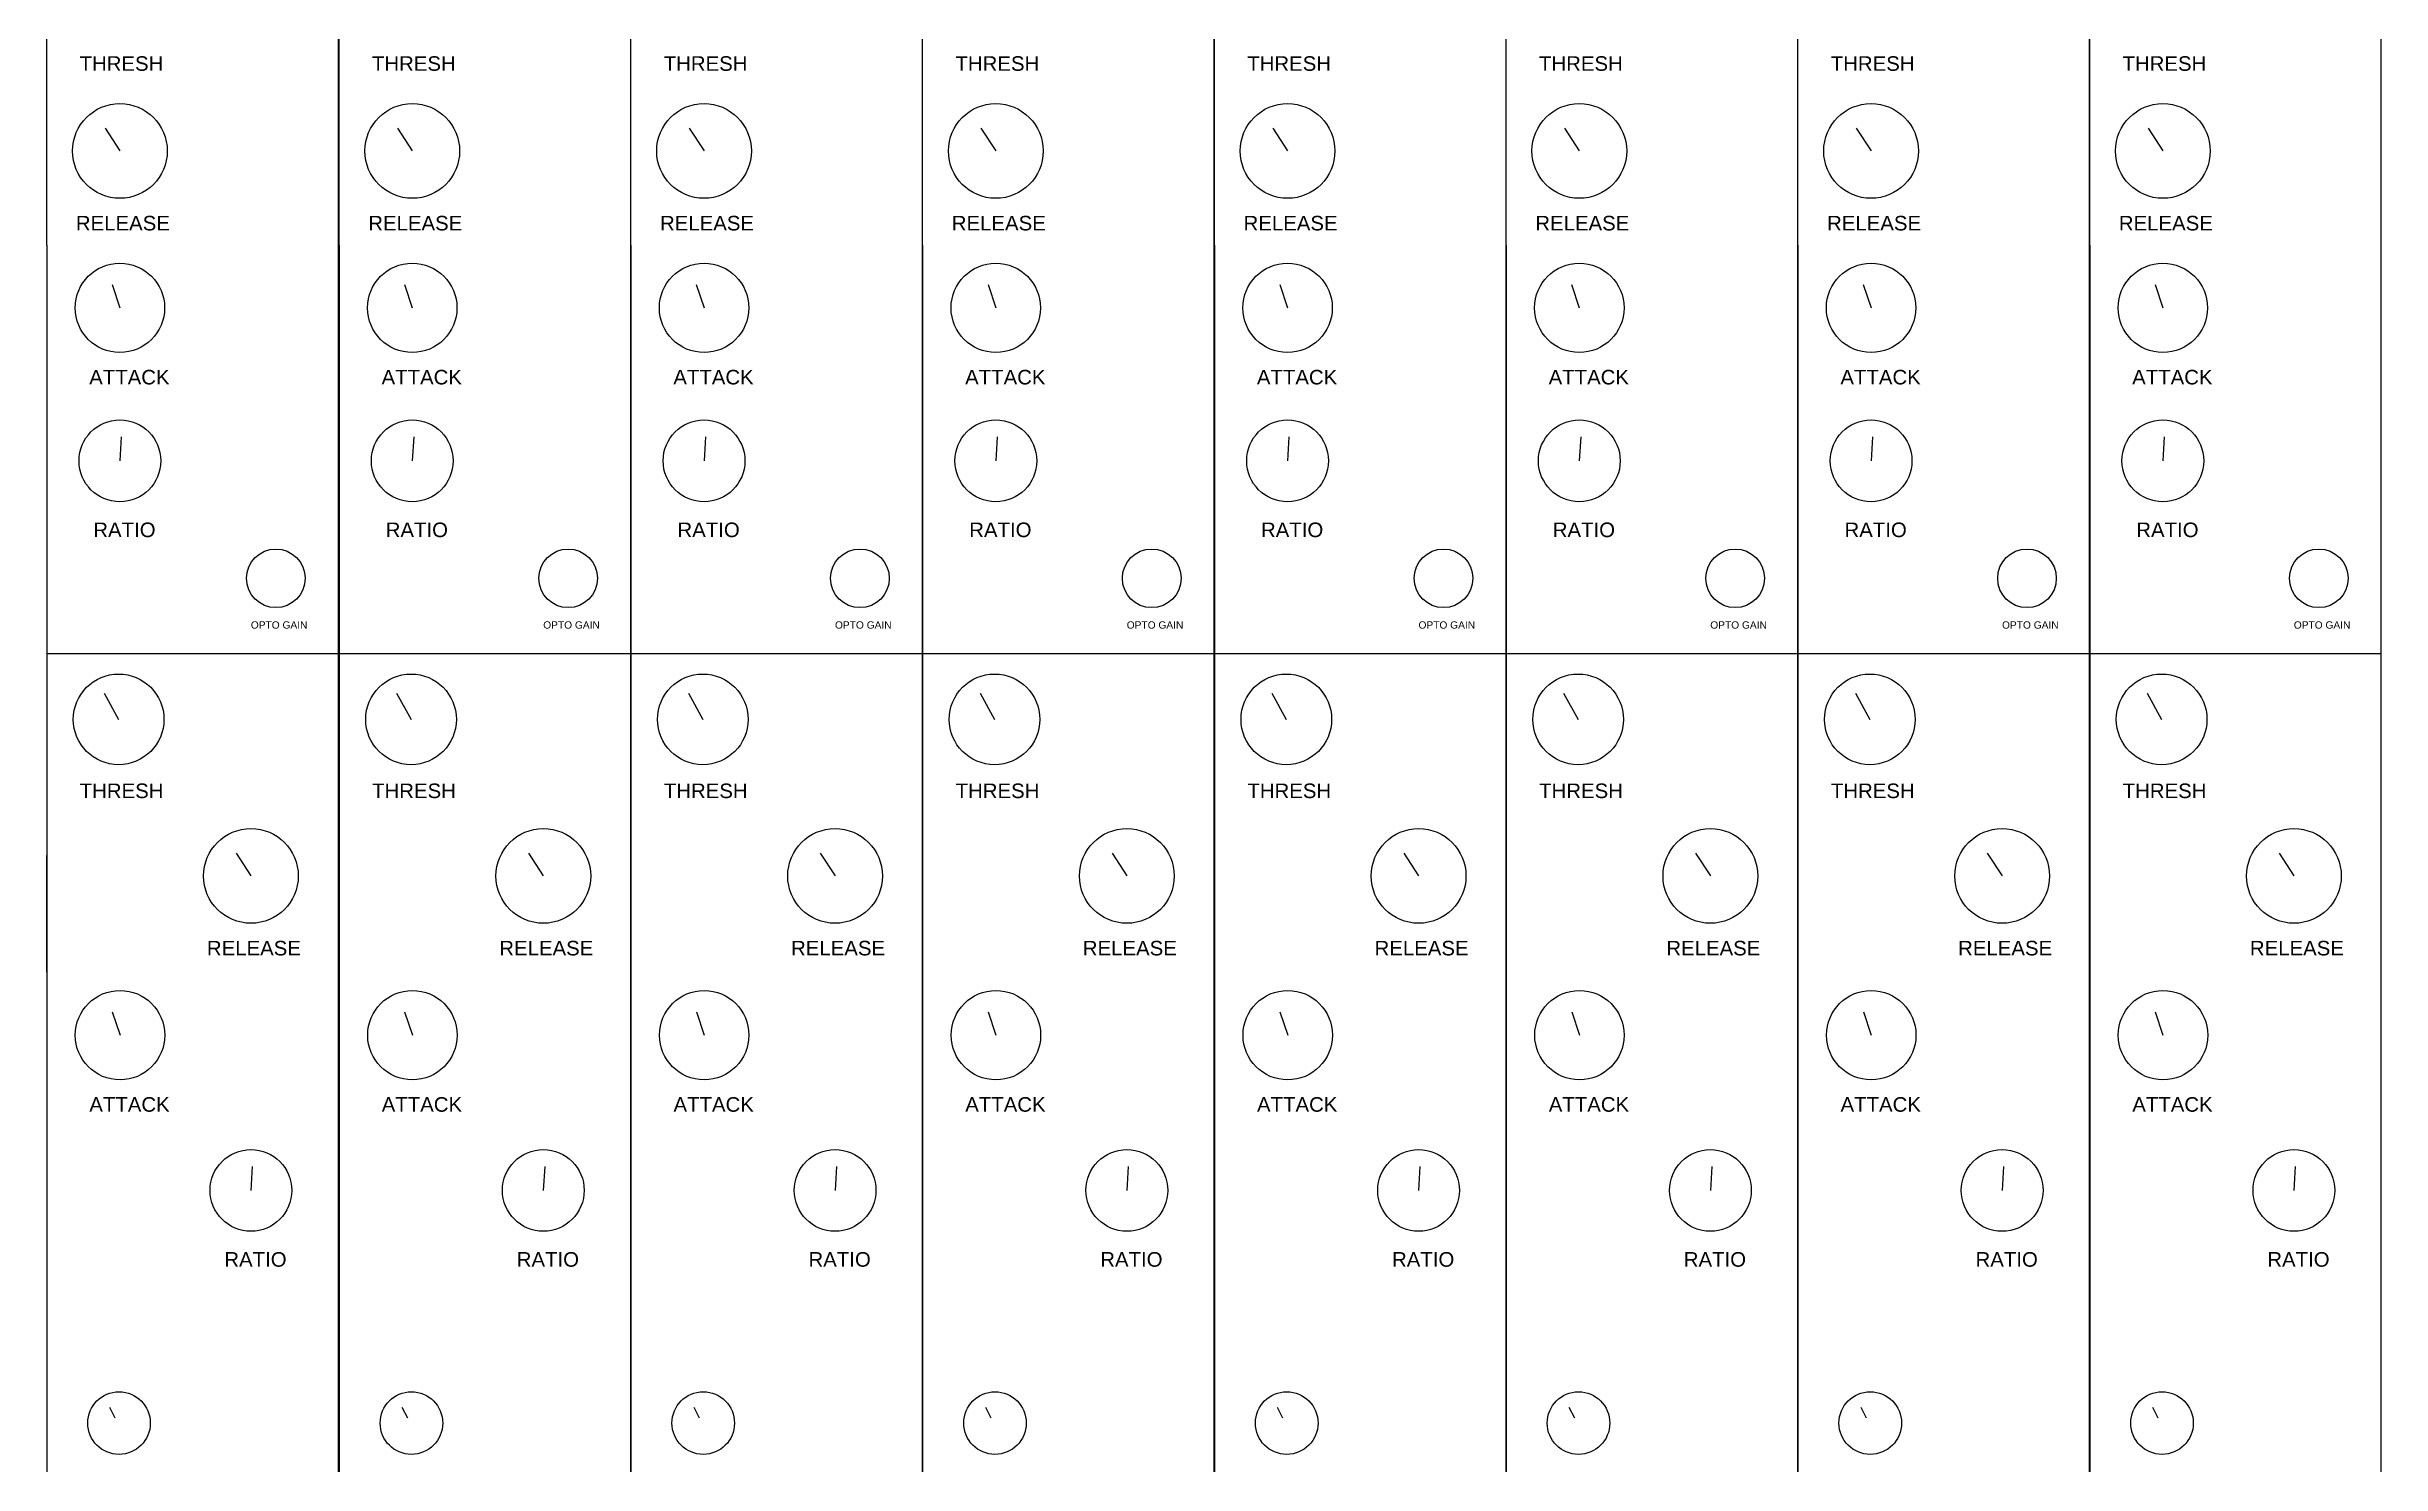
# Model space of a CAD drawing. Header units: inches. Extents: x -1200 to 6108, y -1200 to 2900.
# Drawn here: x -1200 to -400, y -239 to 247 of the extents above; entities that cross this region are included whole.
import ezdxf

# ---------------------------------------------------------------- set-up
doc = ezdxf.new("R2010")
doc.units = ezdxf.units.IN
doc.header["$MEASUREMENT"] = 0
doc.layers.get('0').update_dxf_attribs({"lineweight": 25, "true_color": 0xffffff})
doc.styles.add('textstyle194', font='')
doc.styles.add('textstyle195', font='')
doc.styles.add('textstyle196', font='')
doc.styles.add('textstyle197', font='')
doc.styles.add('textstyle198', font='')
doc.styles.add('textstyle199', font='')
doc.styles.add('textstyle2', font='')
doc.styles.add('textstyle200', font='')
doc.styles.add('textstyle201', font='')
doc.styles.add('textstyle210', font='')
doc.styles.add('textstyle211', font='')
doc.styles.add('textstyle212', font='')
doc.styles.add('textstyle213', font='')
doc.styles.add('textstyle214', font='')
doc.styles.add('textstyle215', font='')
doc.styles.add('textstyle216', font='')
doc.styles.add('textstyle217', font='')
doc.styles.add('textstyle228', font='')
doc.styles.add('textstyle229', font='')
doc.styles.add('textstyle230', font='')
doc.styles.add('textstyle231', font='')
doc.styles.add('textstyle232', font='')
doc.styles.add('textstyle233', font='')
doc.styles.add('textstyle234', font='')
doc.styles.add('textstyle235', font='')
doc.styles.add('textstyle244', font='')
doc.styles.add('textstyle245', font='')
doc.styles.add('textstyle246', font='')
doc.styles.add('textstyle247', font='')
doc.styles.add('textstyle248', font='')
doc.styles.add('textstyle249', font='')
doc.styles.add('textstyle250', font='')
doc.styles.add('textstyle251', font='')
doc.styles.add('textstyle260', font='')
doc.styles.add('textstyle261', font='')
doc.styles.add('textstyle262', font='')
doc.styles.add('textstyle263', font='')
doc.styles.add('textstyle264', font='')
doc.styles.add('textstyle265', font='')
doc.styles.add('textstyle266', font='')
doc.styles.add('textstyle267', font='')
doc.styles.add('textstyle276', font='')
doc.styles.add('textstyle277', font='')
doc.styles.add('textstyle278', font='')
doc.styles.add('textstyle279', font='')
doc.styles.add('textstyle280', font='')
doc.styles.add('textstyle281', font='')
doc.styles.add('textstyle282', font='')
doc.styles.add('textstyle283', font='')
doc.styles.add('textstyle292', font='')
doc.styles.add('textstyle293', font='')
doc.styles.add('textstyle294', font='')
doc.styles.add('textstyle295', font='')
doc.styles.add('textstyle296', font='')
doc.styles.add('textstyle297', font='')
doc.styles.add('textstyle298', font='')
doc.styles.add('textstyle299', font='')
doc.styles.add('textstyle3', font='')
doc.styles.add('textstyle306', font='')
doc.styles.add('textstyle307', font='')
doc.styles.add('textstyle308', font='')
doc.styles.add('textstyle309', font='')
doc.styles.add('textstyle310', font='')
doc.styles.add('textstyle311', font='')
doc.styles.add('textstyle312', font='')
doc.styles.add('textstyle313', font='')
doc.styles.add('textstyle4', font='')
doc.styles.add('textstyle5', font='')
doc.styles.add('textstyle6', font='')
doc.styles.add('textstyle7', font='')
doc.styles.add('textstyle8', font='')
doc.styles.add('textstyle9', font='')
doc.styles.get('textstyle194').set_extended_font_data('Liberation Sans')
doc.styles.get('textstyle195').set_extended_font_data('Liberation Sans')
doc.styles.get('textstyle196').set_extended_font_data('Liberation Sans')
doc.styles.get('textstyle197').set_extended_font_data('Liberation Sans')
doc.styles.get('textstyle198').set_extended_font_data('Liberation Sans')
doc.styles.get('textstyle199').set_extended_font_data('Liberation Sans')
doc.styles.get('textstyle2').set_extended_font_data('Liberation Sans')
doc.styles.get('textstyle200').set_extended_font_data('Liberation Sans')
doc.styles.get('textstyle201').set_extended_font_data('Liberation Sans')
doc.styles.get('textstyle210').set_extended_font_data('Liberation Sans')
doc.styles.get('textstyle211').set_extended_font_data('Liberation Sans')
doc.styles.get('textstyle212').set_extended_font_data('Liberation Sans')
doc.styles.get('textstyle213').set_extended_font_data('Liberation Sans')
doc.styles.get('textstyle214').set_extended_font_data('Liberation Sans')
doc.styles.get('textstyle215').set_extended_font_data('Liberation Sans')
doc.styles.get('textstyle216').set_extended_font_data('Liberation Sans')
doc.styles.get('textstyle217').set_extended_font_data('Liberation Sans')
doc.styles.get('textstyle228').set_extended_font_data('Liberation Sans')
doc.styles.get('textstyle229').set_extended_font_data('Liberation Sans')
doc.styles.get('textstyle230').set_extended_font_data('Liberation Sans')
doc.styles.get('textstyle231').set_extended_font_data('Liberation Sans')
doc.styles.get('textstyle232').set_extended_font_data('Liberation Sans')
doc.styles.get('textstyle233').set_extended_font_data('Liberation Sans')
doc.styles.get('textstyle234').set_extended_font_data('Liberation Sans')
doc.styles.get('textstyle235').set_extended_font_data('Liberation Sans')
doc.styles.get('textstyle244').set_extended_font_data('Liberation Sans')
doc.styles.get('textstyle245').set_extended_font_data('Liberation Sans')
doc.styles.get('textstyle246').set_extended_font_data('Liberation Sans')
doc.styles.get('textstyle247').set_extended_font_data('Liberation Sans')
doc.styles.get('textstyle248').set_extended_font_data('Liberation Sans')
doc.styles.get('textstyle249').set_extended_font_data('Liberation Sans')
doc.styles.get('textstyle250').set_extended_font_data('Liberation Sans')
doc.styles.get('textstyle251').set_extended_font_data('Liberation Sans')
doc.styles.get('textstyle260').set_extended_font_data('Liberation Sans')
doc.styles.get('textstyle261').set_extended_font_data('Liberation Sans')
doc.styles.get('textstyle262').set_extended_font_data('Liberation Sans')
doc.styles.get('textstyle263').set_extended_font_data('Liberation Sans')
doc.styles.get('textstyle264').set_extended_font_data('Liberation Sans')
doc.styles.get('textstyle265').set_extended_font_data('Liberation Sans')
doc.styles.get('textstyle266').set_extended_font_data('Liberation Sans')
doc.styles.get('textstyle267').set_extended_font_data('Liberation Sans')
doc.styles.get('textstyle276').set_extended_font_data('Liberation Sans')
doc.styles.get('textstyle277').set_extended_font_data('Liberation Sans')
doc.styles.get('textstyle278').set_extended_font_data('Liberation Sans')
doc.styles.get('textstyle279').set_extended_font_data('Liberation Sans')
doc.styles.get('textstyle280').set_extended_font_data('Liberation Sans')
doc.styles.get('textstyle281').set_extended_font_data('Liberation Sans')
doc.styles.get('textstyle282').set_extended_font_data('Liberation Sans')
doc.styles.get('textstyle283').set_extended_font_data('Liberation Sans')
doc.styles.get('textstyle292').set_extended_font_data('Liberation Sans')
doc.styles.get('textstyle293').set_extended_font_data('Liberation Sans')
doc.styles.get('textstyle294').set_extended_font_data('Liberation Sans')
doc.styles.get('textstyle295').set_extended_font_data('Liberation Sans')
doc.styles.get('textstyle296').set_extended_font_data('Liberation Sans')
doc.styles.get('textstyle297').set_extended_font_data('Liberation Sans')
doc.styles.get('textstyle298').set_extended_font_data('Liberation Sans')
doc.styles.get('textstyle299').set_extended_font_data('Liberation Sans')
doc.styles.get('textstyle3').set_extended_font_data('Liberation Sans')
doc.styles.get('textstyle306').set_extended_font_data('Liberation Sans')
doc.styles.get('textstyle307').set_extended_font_data('Liberation Sans')
doc.styles.get('textstyle308').set_extended_font_data('Liberation Sans')
doc.styles.get('textstyle309').set_extended_font_data('Liberation Sans')
doc.styles.get('textstyle310').set_extended_font_data('Liberation Sans')
doc.styles.get('textstyle311').set_extended_font_data('Liberation Sans')
doc.styles.get('textstyle312').set_extended_font_data('Liberation Sans')
doc.styles.get('textstyle313').set_extended_font_data('Liberation Sans')
doc.styles.get('textstyle4').set_extended_font_data('Liberation Sans')
doc.styles.get('textstyle5').set_extended_font_data('Liberation Sans')
doc.styles.get('textstyle6').set_extended_font_data('Liberation Sans')
doc.styles.get('textstyle7').set_extended_font_data('Liberation Sans')
doc.styles.get('textstyle8').set_extended_font_data('Liberation Sans')
doc.styles.get('textstyle9').set_extended_font_data('Liberation Sans')

# ---------------------------------------------------------------- blocks, each defined once
blk = doc.blocks.new('Channelstripmodel')
for p, q in [((100, -1400), (100, 1200)), ((200.22, -1400), (200.22, 1200)), ((300.22, -1400), (300.22, 1200)), ((400.22, -1400), (400.22, 1200)), ((500.22, -1400), (500.22, 1200)), ((600.22, -1400), (600.22, 1200)), ((700.22, -1400), (700.22, 1200)), ((800.22, -1400), (800.22, 1200)), ((0.04, -81.03), (0.04, -1.03)), ((100.26, -81.03), (100.26, -1.03)), ((200.26, -81.03), (200.26, -1.03)), ((300.26, -81.03), (300.26, -1.03)), ((400.26, -81.03), (400.26, -1.03)), ((500.26, -81.03), (500.26, -1.03)), ((600.26, -81.03), (600.26, -1.03)), ((700.26, -81.03), (700.26, -1.03)), ((0.04, -111.03), (0.04, -81.03)), ((20.04, -81.03), (25.13, -88.78)), ((100.26, -111.03), (100.26, -81.03)), ((120.26, -81.03), (125.34, -88.78)), ((200.26, -111.03), (200.26, -81.03)), ((220.26, -81.03), (225.34, -88.78)), ((300.26, -111.03), (300.26, -81.03)), ((320.26, -81.03), (325.34, -88.78)), ((400.26, -111.03), (400.26, -81.03)), ((420.26, -81.03), (425.34, -88.78)), ((500.26, -111.03), (500.26, -81.03)), ((520.26, -81.03), (525.34, -88.78)), ((600.26, -111.03), (600.26, -81.03)), ((620.26, -81.03), (625.34, -88.78)), ((700.26, -111.03), (700.26, -81.03)), ((720.26, -81.03), (725.34, -88.78)), ((0.04, -121.03), (0.04, -101.03)), ((100.26, -121.03), (100.26, -101.03)), ((200.26, -121.03), (200.26, -101.03)), ((300.26, -121.03), (300.26, -101.03)), ((400.26, -121.03), (400.26, -101.03)), ((500.26, -121.03), (500.26, -101.03)), ((600.26, -121.03), (600.26, -101.03)), ((700.26, -121.03), (700.26, -101.03)), ((0.04, -121.03), (0.04, -451.03)), ((100.26, -121.03), (100.26, -451.03)), ((200.26, -121.03), (200.26, -451.03)), ((300.26, -121.03), (300.26, -451.03)), ((400.26, -121.03), (400.26, -451.03)), ((500.26, -121.03), (500.26, -451.03)), ((600.26, -121.03), (600.26, -451.03)), ((700.26, -121.03), (700.26, -451.03)), ((22.46, -134.52), (25.13, -142.56)), ((122.68, -134.52), (125.34, -142.56)), ((222.68, -134.52), (225.34, -142.56)), ((322.68, -134.52), (325.34, -142.56)), ((422.68, -134.52), (425.34, -142.56)), ((522.68, -134.52), (525.34, -142.56)), ((622.68, -134.52), (625.34, -142.56)), ((722.68, -134.52), (725.34, -142.56)), ((25.6, -186.77), (25.13, -194.99)), ((125.82, -186.77), (125.34, -194.99)), ((225.82, -186.77), (225.34, -194.99)), ((325.82, -186.77), (325.34, -194.99)), ((425.82, -186.77), (425.34, -194.99)), ((525.82, -186.77), (525.34, -194.99)), ((625.82, -186.77), (625.34, -194.99)), ((725.82, -186.77), (725.34, -194.99)), ((0.04, -261.03), (50.04, -261.03)), ((50.04, -261.03), (100, -261.03)), ((100.26, -261.03), (150.26, -261.03)), ((150.26, -261.03), (200.22, -261.03)), ((200.26, -261.03), (250.26, -261.03)), ((250.26, -261.03), (300.22, -261.03)), ((300.26, -261.03), (350.26, -261.03)), ((350.26, -261.03), (400.22, -261.03)), ((400.26, -261.03), (450.26, -261.03)), ((450.26, -261.03), (500.22, -261.03)), ((500.26, -261.03), (550.26, -261.03)), ((550.26, -261.03), (600.22, -261.03)), ((600.26, -261.03), (650.26, -261.03)), ((650.26, -261.03), (700.22, -261.03)), ((700.26, -261.03), (750.26, -261.03)), ((750.26, -261.03), (800.22, -261.03)), ((19.76, -274.57), (24.7, -283.6)), ((119.97, -274.57), (124.92, -283.6)), ((219.97, -274.57), (224.92, -283.6)), ((319.97, -274.57), (324.92, -283.6)), ((419.97, -274.57), (424.92, -283.6)), ((519.97, -274.57), (524.92, -283.6)), ((619.97, -274.57), (624.92, -283.6)), ((719.97, -274.57), (724.92, -283.6)), ((0.09, -360.3), (0.09, -330.3)), ((64.95, -329.51), (70.04, -337.26)), ((100.3, -360.3), (100.3, -330.3)), ((165.17, -329.51), (170.26, -337.26)), ((200.3, -360.3), (200.3, -330.3)), ((265.17, -329.51), (270.26, -337.26)), ((300.3, -360.3), (300.3, -330.3)), ((365.17, -329.51), (370.26, -337.26)), ((400.3, -360.3), (400.3, -330.3)), ((465.17, -329.51), (470.26, -337.26)), ((500.3, -360.3), (500.3, -330.3)), ((565.17, -329.51), (570.26, -337.26)), ((600.3, -360.3), (600.3, -330.3)), ((665.17, -329.51), (670.26, -337.26)), ((700.3, -360.3), (700.3, -330.3)), ((765.17, -329.51), (770.26, -337.26)), ((0.09, -370.3), (0.09, -350.3)), ((100.3, -370.3), (100.3, -350.3)), ((200.3, -370.3), (200.3, -350.3)), ((300.3, -370.3), (300.3, -350.3)), ((400.3, -370.3), (400.3, -350.3)), ((500.3, -370.3), (500.3, -350.3)), ((600.3, -370.3), (600.3, -350.3)), ((700.3, -370.3), (700.3, -350.3)), ((22.51, -383.79), (25.17, -391.83)), ((122.72, -383.79), (125.39, -391.83)), ((222.72, -383.79), (225.39, -391.83)), ((322.72, -383.79), (325.39, -391.83)), ((422.72, -383.79), (425.39, -391.83)), ((522.72, -383.79), (525.39, -391.83)), ((622.72, -383.79), (625.39, -391.83)), ((722.72, -383.79), (725.39, -391.83)), ((70.52, -436.82), (70.04, -445.04)), ((170.73, -436.82), (170.26, -445.04)), ((270.73, -436.82), (270.26, -445.04)), ((370.73, -436.82), (370.26, -445.04)), ((470.73, -436.82), (470.26, -445.04)), ((570.73, -436.82), (570.26, -445.04)), ((670.73, -436.82), (670.26, -445.04)), ((770.73, -436.82), (770.26, -445.04)), ((0.04, -451.03), (0.04, -561.03)), ((100.26, -451.03), (100.26, -561.03)), ((200.26, -451.03), (200.26, -561.03)), ((300.26, -451.03), (300.26, -561.03)), ((400.26, -451.03), (400.26, -561.03)), ((500.26, -451.03), (500.26, -561.03)), ((600.26, -451.03), (600.26, -561.03)), ((700.26, -451.03), (700.26, -561.03)), ((21.57, -519.34), (23.44, -522.95)), ((121.79, -519.34), (123.66, -522.95)), ((221.79, -519.34), (223.66, -522.95)), ((321.79, -519.34), (323.66, -522.95)), ((421.79, -519.34), (423.66, -522.95)), ((521.79, -519.34), (523.66, -522.95)), ((621.79, -519.34), (623.66, -522.95)), ((721.79, -519.34), (723.66, -522.95))]:
    blk.add_line(p, q)
for centre, radius in [((25.13, -88.78), 16.23), ((125.34, -88.78), 16.23), ((225.34, -88.78), 16.23), ((325.34, -88.78), 16.23), ((425.34, -88.78), 16.23), ((525.34, -88.78), 16.23), ((625.34, -88.78), 16.23), ((725.34, -88.78), 16.23), ((25.13, -142.56), 15.32), ((125.34, -142.56), 15.32), ((225.34, -142.56), 15.32), ((325.34, -142.56), 15.32), ((425.34, -142.56), 15.32), ((525.34, -142.56), 15.32), ((625.34, -142.56), 15.32), ((725.34, -142.56), 15.32), ((25.13, -194.99), 14.01), ((125.34, -194.99), 14.01), ((225.34, -194.99), 14.01), ((325.34, -194.99), 14.01), ((425.34, -194.99), 14.01), ((525.34, -194.99), 14.01), ((625.34, -194.99), 14.01), ((725.34, -194.99), 14.01), ((78.56, -235.26), 10.05), ((178.78, -235.26), 10.05), ((278.78, -235.26), 10.05), ((378.78, -235.26), 10.05), ((478.78, -235.26), 10.05), ((578.78, -235.26), 10.05), ((678.78, -235.26), 10.05), ((778.78, -235.26), 10.05), ((24.7, -283.6), 15.53), ((124.92, -283.6), 15.53), ((224.92, -283.6), 15.53), ((324.92, -283.6), 15.53), ((424.92, -283.6), 15.53), ((524.92, -283.6), 15.53), ((624.92, -283.6), 15.53), ((724.92, -283.6), 15.53), ((70.04, -337.26), 16.23), ((170.26, -337.26), 16.23), ((270.26, -337.26), 16.23), ((370.26, -337.26), 16.23), ((470.26, -337.26), 16.23), ((570.26, -337.26), 16.23), ((670.26, -337.26), 16.23), ((770.26, -337.26), 16.23), ((25.17, -391.83), 15.32), ((125.39, -391.83), 15.32), ((225.39, -391.83), 15.32), ((325.39, -391.83), 15.32), ((425.39, -391.83), 15.32), ((525.39, -391.83), 15.32), ((625.39, -391.83), 15.32), ((725.39, -391.83), 15.32), ((70.04, -445.04), 14.01), ((170.26, -445.04), 14.01), ((270.26, -445.04), 14.01), ((370.26, -445.04), 14.01), ((470.26, -445.04), 14.01), ((570.26, -445.04), 14.01), ((670.26, -445.04), 14.01), ((770.26, -445.04), 14.01), ((24.84, -524.8), 10.72), ((125.06, -524.8), 10.72), ((225.06, -524.8), 10.72), ((325.06, -524.8), 10.72), ((425.06, -524.8), 10.72), ((525.06, -524.8), 10.72), ((625.06, -524.8), 10.72), ((725.06, -524.8), 10.72)]:
    blk.add_circle(centre, radius)
at = {"char_height": 1, "attachment_point": 1}
for s, insert, style in [('\\H5;THRESH', (11.31, -56.32), 'textstyle194'), ('\\H5;THRESH', (111.52, -56.32), 'textstyle195'), ('\\H5;THRESH', (211.52, -56.32), 'textstyle196'), ('\\H5;THRESH', (311.52, -56.32), 'textstyle197'), ('\\H5;THRESH', (411.52, -56.32), 'textstyle198'), ('\\H5;THRESH', (511.52, -56.32), 'textstyle199'), ('\\H5;THRESH', (611.52, -56.32), 'textstyle200'), ('\\H5;THRESH', (711.52, -56.32), 'textstyle201'), ('\\H5;RELEASE', (10.04, -111.03), 'textstyle276'), ('\\H5;RELEASE', (110.26, -111.03), 'textstyle277'), ('\\H5;RELEASE', (210.26, -111.03), 'textstyle278'), ('\\H5;RELEASE', (310.26, -111.03), 'textstyle279'), ('\\H5;RELEASE', (410.26, -111.03), 'textstyle280'), ('\\H5;RELEASE', (510.26, -111.03), 'textstyle281'), ('\\H5;RELEASE', (610.26, -111.03), 'textstyle282'), ('\\H5;RELEASE', (710.26, -111.03), 'textstyle283'), ('\\H5;ATTACK', (14.61, -163.81), 'textstyle244'), ('\\H5;ATTACK', (114.82, -163.81), 'textstyle245'), ('\\H5;ATTACK', (214.82, -163.81), 'textstyle246'), ('\\H5;ATTACK', (314.82, -163.81), 'textstyle247'), ('\\H5;ATTACK', (414.82, -163.81), 'textstyle248'), ('\\H5;ATTACK', (514.82, -163.81), 'textstyle249'), ('\\H5;ATTACK', (614.82, -163.81), 'textstyle250'), ('\\H5;ATTACK', (714.82, -163.81), 'textstyle251'), ('\\H5;RATIO', (16.02, -216.14), 'textstyle306'), ('\\H5;RATIO', (116.24, -216.14), 'textstyle307'), ('\\H5;RATIO', (216.24, -216.14), 'textstyle308'), ('\\H5;RATIO', (316.24, -216.14), 'textstyle309'), ('\\H5;RATIO', (416.24, -216.14), 'textstyle310'), ('\\H5;RATIO', (516.24, -216.14), 'textstyle311'), ('\\H5;RATIO', (616.24, -216.14), 'textstyle312'), ('\\H5;RATIO', (716.24, -216.14), 'textstyle313'), ('\\C7;\\H2.5;OPTO GAIN', (70, -250), 'textstyle2'), ('\\C7;\\H2.5;OPTO GAIN', (170.22, -250), 'textstyle3'), ('\\C7;\\H2.5;OPTO GAIN', (270.22, -250), 'textstyle4'), ('\\C7;\\H2.5;OPTO GAIN', (370.22, -250), 'textstyle5'), ('\\C7;\\H2.5;OPTO GAIN', (470.22, -250), 'textstyle6'), ('\\C7;\\H2.5;OPTO GAIN', (570.22, -250), 'textstyle7'), ('\\C7;\\H2.5;OPTO GAIN', (670.22, -250), 'textstyle8'), ('\\C7;\\H2.5;OPTO GAIN', (770.22, -250), 'textstyle9'), ('\\H5;THRESH', (11.35, -305.59), 'textstyle228'), ('\\H5;THRESH', (111.57, -305.59), 'textstyle229'), ('\\H5;THRESH', (211.57, -305.59), 'textstyle230'), ('\\H5;THRESH', (311.57, -305.59), 'textstyle231'), ('\\H5;THRESH', (411.57, -305.59), 'textstyle232'), ('\\H5;THRESH', (511.57, -305.59), 'textstyle233'), ('\\H5;THRESH', (611.57, -305.59), 'textstyle234'), ('\\H5;THRESH', (711.57, -305.59), 'textstyle235'), ('\\H5;RELEASE', (54.95, -359.51), 'textstyle210'), ('\\H5;RELEASE', (155.17, -359.51), 'textstyle211'), ('\\H5;RELEASE', (255.17, -359.51), 'textstyle212'), ('\\H5;RELEASE', (355.17, -359.51), 'textstyle213'), ('\\H5;RELEASE', (455.17, -359.51), 'textstyle214'), ('\\H5;RELEASE', (555.17, -359.51), 'textstyle215'), ('\\H5;RELEASE', (655.17, -359.51), 'textstyle216'), ('\\H5;RELEASE', (755.17, -359.51), 'textstyle217'), ('\\H5;ATTACK', (14.65, -413.08), 'textstyle292'), ('\\H5;ATTACK', (114.87, -413.08), 'textstyle293'), ('\\H5;ATTACK', (214.87, -413.08), 'textstyle294'), ('\\H5;ATTACK', (314.87, -413.08), 'textstyle295'), ('\\H5;ATTACK', (414.87, -413.08), 'textstyle296'), ('\\H5;ATTACK', (514.87, -413.08), 'textstyle297'), ('\\H5;ATTACK', (614.87, -413.08), 'textstyle298'), ('\\H5;ATTACK', (714.87, -413.08), 'textstyle299'), ('\\H5;RATIO', (60.93, -466.19), 'textstyle260'), ('\\H5;RATIO', (161.15, -466.19), 'textstyle261'), ('\\H5;RATIO', (261.15, -466.19), 'textstyle262'), ('\\H5;RATIO', (361.15, -466.19), 'textstyle263'), ('\\H5;RATIO', (461.15, -466.19), 'textstyle264'), ('\\H5;RATIO', (561.15, -466.19), 'textstyle265'), ('\\H5;RATIO', (661.15, -466.19), 'textstyle266'), ('\\H5;RATIO', (761.15, -466.19), 'textstyle267')]:
    blk.add_mtext(s, dxfattribs=dict(at, insert=insert, style=style))

msp = doc.modelspace()

# ---------------------------------------------------------------- block references
msp.add_blockref('Channelstripmodel', (-1200, 300))

doc.saveas('drawing.dxf')
